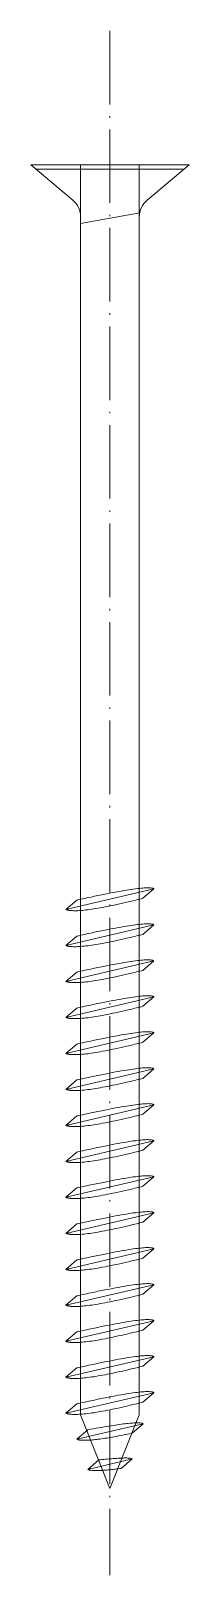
# Model space of a CAD drawing. Header units: metres. Extents: x -5 to 5, y -96 to 9.
import ezdxf

# ---------------------------------------------------------------- set-up
doc = ezdxf.new("R2010")
doc.units = ezdxf.units.M
doc.linetypes.add('MV_hartlijn_staal', pattern=[6.6, 5, -0.8, 0, -0.8])
doc.layers.add('A-DETL-GENF', color=92, linetype='Continuous', lineweight=18)

# ---------------------------------------------------------------- blocks, each defined once
blk = doc.blocks.new('28 schroeven 2D - Verzonken schroef 6_0x90mm-3245572-00_0 Basismaterialen')
at = {"layer": 'A-DETL-GENF', "linetype": 'MV_hartlijn_staal', "lineweight": 13}
blk.add_line((0, 9.1), (0, -95.9), dxfattribs=at)
at = {"layer": 'A-DETL-GENF', "lineweight": 5}
for p, q in [((-5.4, 0), (5.4, 0)), ((-2.54, -2.4), (-5.4, 0)), ((5.4, 0), (2.54, -2.4)), ((-5.04, -0.3), (5.04, -0.3)), ((-2, -4), (2.03, -3.26)), ((-2, -3.55), (-2, -85)), ((2, -85), (2, -3.55)), ((3, -49.24), (-3, -50.64)), ((2.25, -49.88), (3, -49.24)), ((-3, -50.64), (-2.25, -50)), ((3, -51.69), (-3, -53.09)), ((-3, -53.09), (-2.25, -52.45)), ((2.25, -52.33), (3, -51.69)), ((3, -54.14), (-3, -55.53)), ((2.25, -54.78), (3, -54.14)), ((-3, -55.53), (-2.25, -54.89)), ((3, -56.58), (-3, -57.98)), ((2.25, -57.22), (3, -56.58)), ((-3, -57.98), (-2.25, -57.34)), ((3, -59.03), (-3, -60.43)), ((-3, -60.43), (-2.25, -59.79)), ((2.25, -59.67), (3, -59.03)), ((3, -61.48), (-3, -62.87)), ((2.25, -62.12), (3, -61.48)), ((-3, -62.87), (-2.25, -62.23)), ((3, -63.92), (-3, -65.32)), ((2.25, -64.56), (3, -63.92)), ((-3, -65.32), (-2.25, -64.68)), ((3, -66.37), (-3, -67.77)), ((-3, -67.77), (-2.25, -67.13)), ((2.25, -67.01), (3, -66.37)), ((3, -68.82), (-3, -70.21)), ((2.25, -69.46), (3, -68.82)), ((-3, -70.21), (-2.25, -69.57)), ((3, -71.26), (-3, -72.66)), ((2.25, -71.9), (3, -71.26)), ((-3, -72.66), (-2.25, -72.02)), ((3, -73.71), (-3, -75.11)), ((-3, -75.11), (-2.25, -74.47)), ((2.25, -74.35), (3, -73.71)), ((3, -76.16), (-3, -77.55)), ((2.25, -76.8), (3, -76.16)), ((-3, -77.55), (-2.25, -76.91)), ((3, -78.6), (-3, -80)), ((2.25, -79.24), (3, -78.6)), ((-3, -80), (-2.25, -79.36)), ((3, -81.05), (-3, -82.45)), ((-3, -82.45), (-2.25, -81.81)), ((2.25, -81.69), (3, -81.05)), ((3, -83.5), (-3, -84.89)), ((2.25, -84.14), (3, -83.5)), ((-3, -84.89), (-2.25, -84.25)), ((-2, -85), (0, -90)), ((0, -90), (2, -85)), ((2.26, -85.61), (-2.26, -86.66)), ((-2.26, -86.66), (-1.51, -86.02)), ((1.51, -86.25), (2.26, -85.61)), ((1.52, -88), (-1.52, -88.71)), ((-1.52, -88.71), (-0.77, -88.07)), ((0.77, -88.64), (1.52, -88))]:
    blk.add_line(p, q, dxfattribs=at)
at = {"layer": 'A-DETL-GENF'}
for p, q in [((-2, -3.55), (-2, 0)), ((2, -3.55), (2, 0))]:
    blk.add_line(p, q, dxfattribs=at)
at = {"layer": 'A-DETL-GENF', "lineweight": 5}
for centre, start, end in [((-3.5, -3.55), 360, 50), ((3.5, -3.55), 130, 180)]:
    blk.add_arc(centre, 1.5, start, end, dxfattribs=at)
for points in [[(-2.25, -50), (2.66, -48.91), (3, -49.24)], [(-3, -50.64), (-2.17, -50.99), (2.25, -49.88)], [(-3, -53.09), (-2.17, -53.43), (2.25, -52.33)], [(-2.25, -52.45), (2.66, -51.35), (3, -51.69)], [(-2.25, -54.89), (2.66, -53.8), (3, -54.14)], [(-3, -55.53), (-2.17, -55.88), (2.25, -54.78)], [(-2.25, -57.34), (2.66, -56.25), (3, -56.58)], [(-3, -57.98), (-2.17, -58.33), (2.25, -57.22)], [(-3, -60.43), (-2.17, -60.77), (2.25, -59.67)], [(-2.25, -59.79), (2.66, -58.69), (3, -59.03)], [(-2.25, -62.23), (2.66, -61.14), (3, -61.48)], [(-3, -62.87), (-2.17, -63.22), (2.25, -62.12)], [(-2.25, -64.68), (2.66, -63.59), (3, -63.92)], [(-3, -65.32), (-2.17, -65.67), (2.25, -64.56)], [(-3, -67.77), (-2.17, -68.11), (2.25, -67.01)], [(-2.25, -67.13), (2.66, -66.03), (3, -66.37)], [(-2.25, -69.57), (2.66, -68.48), (3, -68.82)], [(-3, -70.21), (-2.17, -70.56), (2.25, -69.46)], [(-2.25, -72.02), (2.66, -70.93), (3, -71.26)], [(-3, -72.66), (-2.17, -73.01), (2.25, -71.9)], [(-3, -75.11), (-2.17, -75.45), (2.25, -74.35)], [(-2.25, -74.47), (2.66, -73.37), (3, -73.71)], [(-2.25, -76.91), (2.66, -75.82), (3, -76.16)], [(-3, -77.55), (-2.17, -77.9), (2.25, -76.8)], [(-2.25, -79.36), (2.66, -78.27), (3, -78.6)], [(-3, -80), (-2.17, -80.35), (2.25, -79.24)], [(-3, -82.45), (-2.17, -82.79), (2.25, -81.69)], [(-2.25, -81.81), (2.66, -80.71), (3, -81.05)], [(-2.25, -84.25), (2.66, -83.16), (3, -83.5)], [(-3, -84.89), (-2.17, -85.24), (2.25, -84.14)], [(-1.51, -86.02), (2.02, -85.36), (2.26, -85.61)], [(-2.26, -86.66), (-1.67, -86.92), (1.51, -86.25)], [(-0.77, -88.07), (1.39, -87.84), (1.52, -88)], [(-1.52, -88.71), (-1.18, -88.9), (0.77, -88.64)]]:
    blk.add_open_spline(points, degree=2, dxfattribs=at)

msp = doc.modelspace()

# ---------------------------------------------------------------- block references
msp.add_blockref('28 schroeven 2D - Verzonken schroef 6_0x90mm-3245572-00_0 Basismaterialen', (0, 0))

doc.saveas('drawing.dxf')
